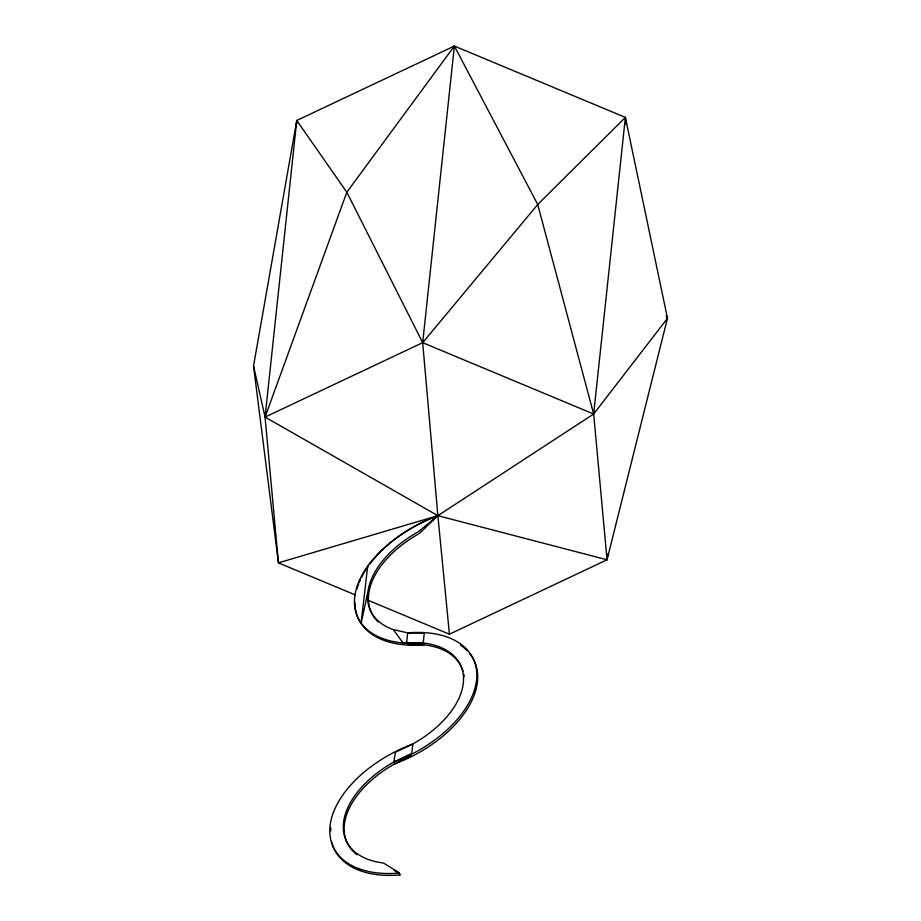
<?xml version="1.0" encoding="UTF-8"?>
<svg xmlns="http://www.w3.org/2000/svg" width="921" height="921" viewBox="0 0 921 921"><rect width="100%" height="100%" fill="white"/><g stroke="black" fill="none" stroke-linecap="round" stroke-linejoin="round"><path stroke-width="1.38" d="M368.561 600.457L449.425 634.201L607.043 559.784L667.472 318.309L625.371 117.404L454.375 46.05L296.758 120.467L265.064 417.086L278.43 562.846L355.31 594.931M666.171 315.799L667.472 318.309L593.665 414.013L422.681 342.67L346.826 192.236L296.758 120.467L253.528 366.017L265.064 417.086L437.866 515.679L607.043 559.784L593.665 414.013L537.714 204.497L454.375 46.05L422.681 342.67L437.866 515.679L449.425 634.201M253.528 366.017L278.43 562.846L437.866 515.679A102.53 59.474 -24.5 0 0 356.185 589.382A102.53 59.474 -24.5 0 0 403.179 642.996L406.645 642.524L407.681 632.865L393.186 629.561A88.025 51.91 -24.8 0 1 418.502 531.624L437.866 515.679L593.665 414.013L625.371 117.404L537.714 204.497L422.681 342.67L265.064 417.086L346.826 192.236L454.375 46.05M463.079 671.432A87.909 51.841 -24.8 0 0 424.063 644.815L423.2 642.95L424.236 633.303L407.681 632.865A102.53 60.464 -24.8 0 1 476.583 679.882A102.53 60.464 -24.8 0 1 393.877 762.012L394.741 763.877L395.282 763.544M607.043 559.784L607.653 554.085M367.686 566.173L361.124 623.091L367.767 592.744M399.15 872.671L399.806 874.95L399.15 872.671L383.412 863A88.025 51.91 -24.8 0 1 343.51 822.867A88.025 51.91 -24.8 0 1 394.234 761.759L411.733 753.436L412.907 743.938A87.909 51.841 -24.8 0 0 463.332 682.852A87.909 51.841 -24.8 0 0 423.2 642.95L406.645 642.524M393.877 762.012L395.42 752.261L412.735 744.03A102.53 60.464 -24.8 0 0 330.04 826.068A102.53 60.464 -24.8 0 0 398.943 873.085L394.05 870.345M411.353 755.899L395.097 763.624A88.025 51.91 -24.8 0 0 356.968 854.734M423.2 642.95L403.179 642.996L393.186 629.561M407.508 644.389L424.063 644.815A102.53 60.464 -24.8 0 1 354.907 602.219M625.371 117.404L626.027 124.542M296.758 120.467L297.023 123.322M356.934 588.91A102.53 60.464 -24.8 0 1 358.683 583.718M359.202 582.417A102.53 60.464 -24.8 0 1 360.238 580.011M361.389 577.594A102.53 60.464 -24.8 0 1 367.928 566.68M369.528 564.469A102.53 60.464 -24.8 0 1 437.866 515.679L419.366 533.489A88.025 51.91 -24.8 0 0 378.163 621.951M463.735 674.068A87.909 51.841 -24.8 0 1 464.149 676.636M469.157 652.92A102.53 60.464 -24.8 0 1 394.741 763.877M460.569 645.207A102.53 60.464 -24.8 0 1 467.269 650.825M399.806 874.95A102.53 60.464 -24.8 0 1 331.767 842.185M330.685 830.892A102.53 60.464 -24.8 0 1 330.904 827.933"/></g></svg>
